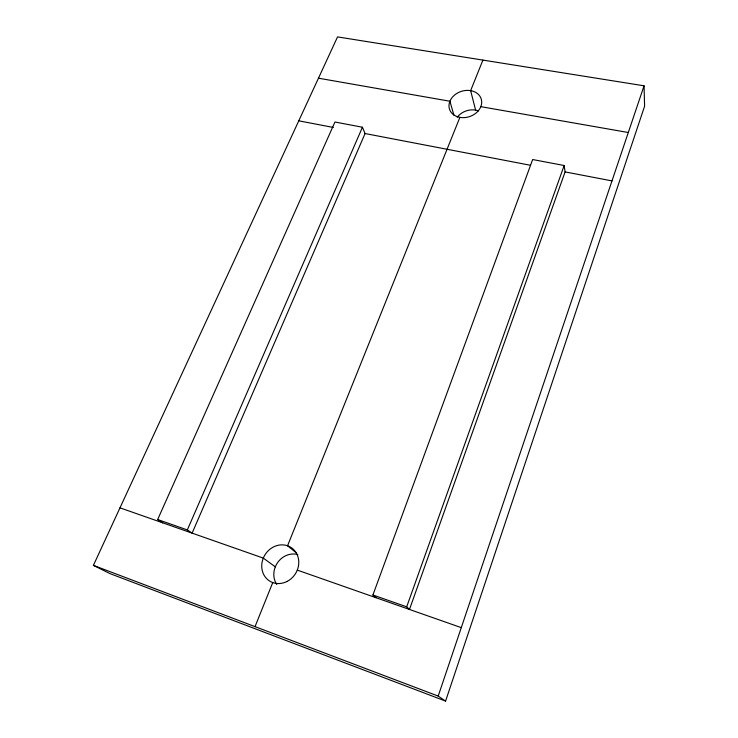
<?xml version="1.0" encoding="UTF-8"?>
<svg xmlns="http://www.w3.org/2000/svg" width="738" height="738" viewBox="0 0 738 738"><rect width="100%" height="100%" fill="white"/><g stroke="black" fill="none" stroke-linecap="round" stroke-linejoin="round"><path stroke-width="1.11" d="M445.586 701.1L644.588 106.226L644.062 85.802L337.543 36.9L93.412 565.363L109.944 573.592L445.586 701.1L438.197 696.082L93.412 565.363M438.197 696.082L644.062 85.802M564.155 165.515L565.087 171.908L409.479 609.459L406.693 606.82L564.155 165.515L532.651 159.537L372.911 594.994L376.029 597.725M255.025 626.636L272.746 582.577M459.885 117.37L287.552 545.769L296.233 552.771M482.92 60.092L470.641 90.626L475.604 110.119M365.079 133.541L192.12 533.131L187.332 529.93L157.664 519.534L334.951 122.01L362.441 127.231L365.079 133.541L530.484 165.275M187.332 529.93L362.441 127.231M318.465 78.191L449.922 101.235L453.888 115.119M480.816 106.659L628.306 132.517M298.77 120.82L333.336 127.453M565.087 171.908L611.977 180.902M372.911 594.994L406.693 606.82M119.98 507.836L263.309 558.103L275.311 566.839M297.285 570.096L461.287 627.632M157.664 519.534L162.683 522.808M457.283 117.176A16.227 13.072 -18 0 1 478.445 110.894M276.759 584.505A19.326 17.491 -58.4 0 1 277.617 562.587A19.326 17.491 -58.4 0 1 297.746 554.542M460.069 117.407A16.66 13.275 -18.2 0 0 481.388 99.584A16.66 13.275 -18.2 0 0 454.562 95.054A16.66 13.275 -18.2 0 0 460.069 117.407M287.156 581.396A19.917 17.924 -57.2 0 0 291.695 547.91A19.917 17.924 -57.2 0 0 261.907 563.325A19.917 17.924 -57.2 0 0 287.156 581.396"/></g></svg>
